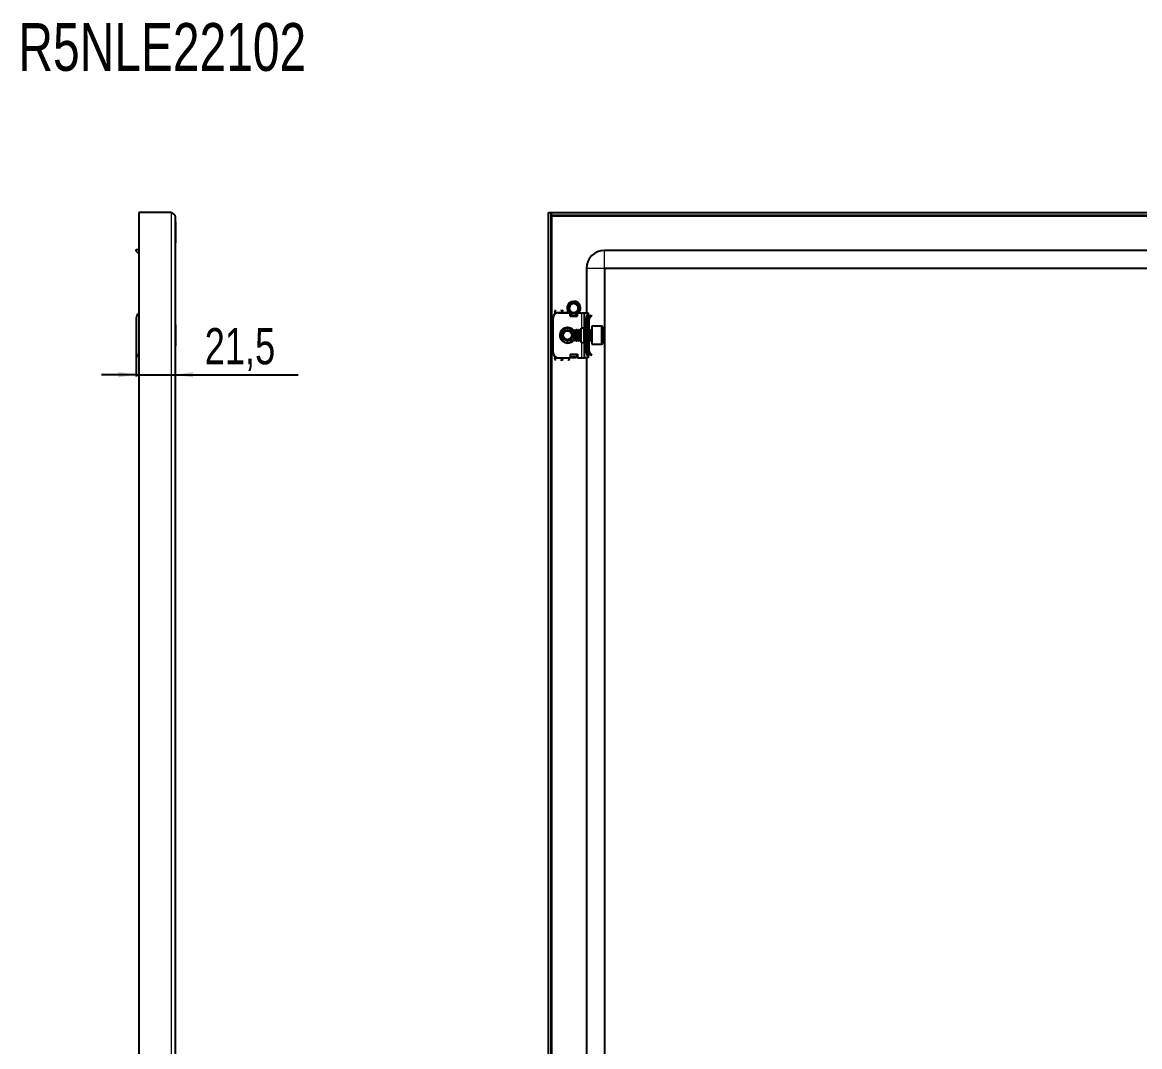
# Model space of a CAD drawing. Header units: millimetres. Extents: x -456 to 1943, y -979 to 1408.
# Drawn here: x 705 to 1324, y 841 to 1408 of the extents above; entities that cross this region are included whole.
import ezdxf

# ---------------------------------------------------------------- set-up
doc = ezdxf.new("R2010")
doc.units = ezdxf.units.MM
doc.layers.add('FORMAT', color=7, linetype='Continuous')
doc.styles.add('SLDTEXTSTYLE0', font='TXT', dxfattribs={"width": 0.75})
doc.dimstyles.new('SLDDIMSTYLE1', dxfattribs={"dimtxt": 20, "dimasz": 10, "dimexe": 0, "dimexo": 0.0625, "dimgap": 5, "dimtad": 2, "dimdec": 1, "dimrnd": 1e-09, "dimzin": 12, "dimdsep": 46, "dimtxsty": 'SLDTEXTSTYLE0', "dimsah": 1, "dimcen": 0.09, "dimadec": 0, "dimazin": 3, "dimtfac": 1, "dimtmove": 0, "dimatfit": 0, "dimfxl": 0, "dimfrac": 2, "dimtolj": 1, "dimtzin": 12, "dimarcsym": 0})

# ---------------------------------------------------------------- blocks, each defined once
blk = doc.blocks.new('_D_4')
at = {"layer": 'FORMAT'}
for p, q in [((768.38, 1225.07), (768.38, 1211.75)), ((768.38, 1212.75), (749.14, 1212.75)), ((768.38, 1212.75), (789.88, 1212.75)), ((789.88, 1212.75), (857.99, 1212.75))]:
    blk.add_line(p, q, dxfattribs=at)
for points in [[(768.38, 1212.75), (758.38, 1214.28), (758.38, 1211.21)], [(789.88, 1212.75), (799.88, 1211.21), (799.88, 1214.28)]]:
    blk.add_solid(points, dxfattribs=at)
at = {"layer": 'FORMAT', "insert": (806.27, 1238.53), "char_height": 20, "attachment_point": 1, "style": 'SLDTEXTSTYLE0'}
blk.add_mtext('21,5', dxfattribs=at)

msp = doc.modelspace()

# ---------------------------------------------------------------- linework, layer by layer
at = {"color": 7, "linetype": 'Continuous', "lineweight": 25}
for p, q in [((769.88, 1302.58), (769.88, -858.42)), ((787.78, 1302.58), (769.88, 1302.58)), ((789.88, 1300.48), (789.88, -856.32)), ((996.66, 1302.58), (998.16, 1302.58)), ((996.66, -858.42), (996.66, 1302.58)), ((998.16, -858.42), (998.16, 1302.58)), ((998.36, 1301.08), (998.36, 1302.58)), ((998.36, 1302.58), (1940.96, 1302.58)), ((998.36, 1301.08), (1940.96, 1301.08)), ((790.12, 1297.36), (789.88, 1297.36)), ((790.12, 1297.36), (790.12, 1285.79)), ((768.38, 1282.08), (769.88, 1282.08)), ((768.38, 1281.08), (768.38, 1282.08)), ((768.38, 1281.08), (769.38, 1280.08)), ((789.88, 1285.79), (790.12, 1285.79)), ((1457.16, 1281.58), (1027.66, 1281.58)), ((769.88, 1280.08), (769.38, 1280.08)), ((1017.66, 1271.58), (1017.66, 1247.08)), ((1027.66, 1271.58), (1027.66, -827.42)), ((1911.66, 1271.58), (1027.66, 1271.58)), ((1007.66, 1249.67), (1007.69, 1249.93)), ((1007.67, 1249.88), (1007.67, 1249.83)), ((1007.7, 1250.08), (1007.69, 1250.03)), ((1007.74, 1250.28), (1007.73, 1250.24)), ((1007.74, 1250.28), (1007.82, 1250.52)), ((1007.8, 1250.47), (1007.78, 1250.43)), ((1009.04, 1252.1), (1009.24, 1252.22)), ((1009.21, 1252.21), (1009.17, 1252.18)), ((1009.22, 1252.14), (1009.17, 1252.18)), ((1009.21, 1252.21), (1009.44, 1252.29)), ((1009.4, 1252.3), (1009.35, 1252.28)), ((1009.59, 1252.38), (1009.54, 1252.36)), ((1009.59, 1252.38), (1009.81, 1252.45)), ((1009.78, 1252.45), (1009.73, 1252.43)), ((1009.97, 1252.5), (1009.92, 1252.49)), ((1010.86, 1252.57), (1010.11, 1252.5)), ((1012.36, 1252.05), (1012.31, 1252.08)), ((1012.52, 1251.93), (1012.48, 1251.96)), ((1012.68, 1251.8), (1012.64, 1251.83)), ((1012.82, 1251.66), (1012.79, 1251.69)), ((1012.82, 1251.66), (1012.94, 1251.52)), ((1012.93, 1251.54), (1012.92, 1251.55)), ((1012.95, 1250.45), (1013.12, 1250.04)), ((768.38, 1244.08), (768.38, 1225.08)), ((999.16, 1225.08), (999.16, 1244.08)), ((1000.16, 1247.33), (1000.16, 1246.31)), ((1002.16, 1247.08), (1008.66, 1247.08)), ((1007.66, 1249.47), (1007.69, 1249.71)), ((1007.66, 1249.67), (1007.66, 1249.62)), ((1007.66, 1249.47), (1007.66, 1249.42)), ((1007.68, 1249.27), (1007.68, 1249.22)), ((1007.7, 1249.08), (1007.71, 1249.03)), ((1007.74, 1248.89), (1007.75, 1248.85)), ((1007.79, 1248.72), (1007.8, 1248.67)), ((1007.85, 1248.54), (1007.85, 1248.53)), ((1008.43, 1247.57), (1008.46, 1247.53)), ((1008.57, 1247.43), (1008.6, 1247.4)), ((1008.66, 1245.08), (1008.66, 1247.08)), ((1008.91, 1246.26), (1008.66, 1246.41)), ((1008.66, 1245.08), (1012.66, 1245.08)), ((1008.72, 1247.29), (1008.76, 1247.26)), ((1008.86, 1245.08), (1008.86, 1246.29)), ((1008.88, 1247.16), (1008.92, 1247.13)), ((1008.91, 1246.7), (1009.25, 1246.94)), ((1009.41, 1246.7), (1008.91, 1246.35)), ((1008.91, 1246.35), (1008.91, 1246.7)), ((1008.91, 1245.43), (1008.91, 1246.35)), ((1008.91, 1245.08), (1008.91, 1245.43)), ((1009.05, 1247.05), (1009.09, 1247.02)), ((1009.23, 1246.94), (1009.27, 1246.92)), ((1009.41, 1246.7), (1009.81, 1246.7)), ((1009.58, 1246.78), (1009.63, 1246.76)), ((1009.76, 1246.72), (1009.81, 1246.7)), ((1009.94, 1246.67), (1009.98, 1246.66)), ((1011.11, 1246.62), (1010.93, 1246.59)), ((1011.26, 1246.64), (1011.3, 1246.65)), ((1011.64, 1246.74), (1011.35, 1246.68)), ((1011.5, 1246.7), (1011.91, 1246.7)), ((1012.41, 1246.35), (1011.91, 1246.7)), ((1012, 1246.99), (1012.41, 1246.7)), ((1012.41, 1246.7), (1012.41, 1246.35)), ((1012.66, 1246.41), (1012.41, 1246.26)), ((1012.41, 1246.35), (1012.41, 1245.43)), ((1012.41, 1245.43), (1012.41, 1245.08)), ((1012.66, 1245.08), (1012.66, 1247.08)), ((1012.66, 1247.08), (1015.16, 1247.08)), ((1012.93, 1247.61), (1012.76, 1247.49)), ((1012.9, 1247.65), (1012.78, 1247.46)), ((1013.43, 1248.46), (1013.33, 1248.27)), ((1013.44, 1248.46), (1013.34, 1248.28)), ((1013.5, 1248.6), (1013.51, 1248.64)), ((1013.55, 1248.78), (1013.56, 1248.82)), ((1013.65, 1249.38), (1013.59, 1249.07)), ((1013.6, 1248.97), (1013.61, 1249.02)), ((1013.63, 1249.18), (1013.64, 1249.23)), ((1013.65, 1249.38), (1013.66, 1249.43)), ((1013.66, 1249.58), (1013.66, 1249.58)), ((1015.16, 1247.08), (1016.66, 1247.08)), ((1016.66, 1247.08), (1018.66, 1247.08)), ((1016.66, 1244.08), (1016.66, 1247.08)), ((1016.66, 1225.08), (1016.66, 1244.08)), ((1017.66, 1225.08), (1017.66, 1244.08)), ((1018.66, 1247.08), (1018.66, 1246.31)), ((1018.66, 1246.31), (1018.66, 1222.84)), ((1018.66, 1245.99), (1018.87, 1245.79)), ((1019.16, 1245.08), (1019.16, 1244.62)), ((1019.25, 1244.74), (1020.22, 1245.72)), ((1019.6, 1244.39), (1019.25, 1244.74)), ((1019.6, 1244.39), (1020.57, 1245.36)), ((1020.22, 1245.72), (1020.57, 1245.36)), ((790.13, 1240.36), (789.88, 1240.36)), ((790.13, 1240.36), (790.13, 1239.65)), ((790.13, 1239.65), (790.13, 1228.79)), ((1011.21, 1237.58), (1010.66, 1237.02)), ((1011.27, 1237.58), (1011.21, 1237.58)), ((1011.21, 1237.58), (1011.21, 1232.96)), ((1011.66, 1237.02), (1011.27, 1237.58)), ((1011.27, 1237.58), (1011.27, 1237.11)), ((1012.05, 1237.58), (1011.66, 1237.02)), ((1012.27, 1237.58), (1012.05, 1237.58)), ((1012.05, 1237.58), (1012.05, 1237.11)), ((1012.66, 1237.02), (1012.27, 1237.58)), ((1012.27, 1237.58), (1012.27, 1237.11)), ((1013.05, 1237.58), (1012.66, 1237.02)), ((1013.27, 1237.58), (1013.05, 1237.58)), ((1013.05, 1237.58), (1013.05, 1237.11)), ((1013.66, 1237.02), (1013.27, 1237.58)), ((1013.27, 1237.58), (1013.27, 1237.11)), ((1014.05, 1237.58), (1013.66, 1237.02)), ((1014.27, 1237.58), (1014.05, 1237.58)), ((1014.05, 1237.58), (1014.05, 1237.11)), ((1014.66, 1237.02), (1014.27, 1237.58)), ((1014.27, 1237.58), (1014.27, 1237.11)), ((1016.16, 1238.58), (1014.66, 1238.58)), ((1014.66, 1230.58), (1014.66, 1238.58)), ((1019.16, 1243.33), (1018.66, 1243.33)), ((1018.66, 1239.83), (1018.66, 1243.33)), ((1019.16, 1239.83), (1018.66, 1239.83)), ((1019.05, 1237.58), (1018.66, 1237.02)), ((1019.27, 1237.58), (1019.05, 1237.58)), ((1019.05, 1237.58), (1019.05, 1237.11)), ((1019.16, 1239.83), (1019.16, 1243.33)), ((1019.16, 1237.58), (1019.16, 1239.83)), ((1019.66, 1237.02), (1019.27, 1237.58)), ((1019.27, 1237.58), (1019.27, 1237.11)), ((1020.05, 1237.58), (1019.66, 1237.02)), ((1020.41, 1237.58), (1020.05, 1237.58)), ((1020.05, 1237.58), (1020.05, 1237.11)), ((1026.06, 1239.58), (1020.66, 1239.58)), ((1020.66, 1239.58), (1020.66, 1231.88)), ((1026.66, 1238.98), (1026.66, 1232.21)), ((1010.66, 1237.02), (1010.66, 1233.26)), ((1010.66, 1233.26), (1010.66, 1232.13)), ((1010.66, 1232.13), (1011.21, 1231.58)), ((1011.21, 1232.96), (1011.21, 1231.58)), ((1011.21, 1231.58), (1011.27, 1231.58)), ((1011.27, 1237.11), (1011.27, 1231.58)), ((1011.27, 1231.58), (1011.66, 1232.13)), ((1011.66, 1237.02), (1011.66, 1236.64)), ((1011.66, 1236.64), (1011.66, 1232.13)), ((1011.66, 1232.13), (1012.05, 1231.58)), ((1012.05, 1237.11), (1012.05, 1231.58)), ((1012.05, 1231.58), (1012.27, 1231.58)), ((1012.27, 1237.11), (1012.27, 1231.58)), ((1012.27, 1231.58), (1012.66, 1232.13)), ((1012.66, 1237.02), (1012.66, 1236.64)), ((1012.66, 1236.64), (1012.66, 1232.13)), ((1012.66, 1232.13), (1013.05, 1231.58)), ((1013.05, 1237.11), (1013.05, 1231.58)), ((1013.05, 1231.58), (1013.27, 1231.58)), ((1013.27, 1237.11), (1013.27, 1231.58)), ((1013.27, 1231.58), (1013.66, 1232.13)), ((1013.66, 1237.02), (1013.66, 1236.64)), ((1013.66, 1236.64), (1013.66, 1232.13)), ((1013.66, 1232.13), (1014.05, 1231.58)), ((1014.05, 1237.11), (1014.05, 1231.58)), ((1014.05, 1231.58), (1014.27, 1231.58)), ((1014.27, 1237.11), (1014.27, 1231.58)), ((1014.27, 1231.58), (1014.66, 1232.13)), ((1018.66, 1232.13), (1019.05, 1231.58)), ((1019.05, 1237.11), (1019.05, 1231.58)), ((1019.05, 1231.58), (1019.27, 1231.58)), ((1019.16, 1229.33), (1019.16, 1231.58)), ((1019.27, 1237.11), (1019.27, 1231.58)), ((1019.27, 1231.58), (1019.66, 1232.13)), ((1019.66, 1237.02), (1019.66, 1236.64)), ((1019.66, 1236.64), (1019.66, 1232.13)), ((1019.66, 1232.13), (1020.05, 1231.58)), ((1020.05, 1237.11), (1020.05, 1231.58)), ((1020.05, 1231.58), (1020.41, 1231.58)), ((1020.66, 1231.88), (1020.66, 1229.58)), ((1026.66, 1232.21), (1026.66, 1230.18)), ((789.88, 1228.79), (790.13, 1228.79)), ((1014.66, 1230.58), (1016.16, 1230.58)), ((1016.66, 1222.08), (1016.66, 1225.08)), ((1018.66, 1229.33), (1019.16, 1229.33)), ((1018.66, 1225.83), (1018.66, 1229.33)), ((1019.16, 1225.83), (1018.66, 1225.83)), ((1019.16, 1225.83), (1019.16, 1229.33)), ((1020.66, 1229.58), (1026.06, 1229.58)), ((1000.16, 1222.84), (1000.16, 1221.83)), ((1002.16, 1222.08), (1008.66, 1222.08)), ((1008.16, 1222.08), (1008.16, 1221.83)), ((1008.66, 1224.08), (1008.66, 1222.08)), ((1008.66, 1224.08), (1012.66, 1224.08)), ((1008.66, 1222.2), (1008.86, 1222.2)), ((1008.86, 1222.2), (1008.86, 1224.08)), ((1008.91, 1223.73), (1008.91, 1224.08)), ((1008.91, 1222.81), (1008.91, 1223.73)), ((1008.91, 1222.46), (1008.91, 1222.81)), ((1008.91, 1222.81), (1009.41, 1222.46)), ((1009.41, 1222.1), (1008.91, 1222.46)), ((1009.41, 1222.46), (1009.41, 1222.1)), ((1011.91, 1222.46), (1009.41, 1222.46)), ((1011.91, 1222.1), (1009.41, 1222.1)), ((1011.91, 1222.46), (1012.41, 1222.81)), ((1011.91, 1222.1), (1011.91, 1222.46)), ((1012.41, 1222.46), (1011.91, 1222.1)), ((1012.41, 1224.08), (1012.41, 1223.73)), ((1012.41, 1223.73), (1012.41, 1222.81)), ((1012.41, 1222.81), (1012.41, 1222.46)), ((1012.66, 1224.08), (1012.66, 1222.08)), ((1012.66, 1222.08), (1015.16, 1222.08)), ((1015.16, 1222.08), (1016.66, 1222.08)), ((1018.66, 1222.08), (1016.66, 1222.08)), ((1017.66, 1222.08), (1017.66, 547.08)), ((1018.87, 1223.37), (1018.66, 1223.16)), ((1018.66, 1222.84), (1018.66, 1222.08)), ((1019.16, 1224.08), (1019.16, 1224.47)), ((1019.6, 1224.77), (1019.25, 1224.41)), ((1019.25, 1224.41), (1020.22, 1223.44)), ((1019.6, 1224.77), (1020.57, 1223.79)), ((1020.22, 1223.44), (1020.57, 1223.79))]:
    msp.add_line(p, q, dxfattribs=at)
at = {"color": 8, "linetype": 'Continuous', "lineweight": 18}
for p, q in [((787.78, 1302.58), (787.78, -858.42)), ((998.76, -856.32), (998.76, 1300.48)), ((998.76, 1300.48), (1940.56, 1300.48)), ((1027.66, 1271.58), (1027.66, 1281.58)), ((1027.66, 1271.58), (1017.66, 1271.58)), ((1000.16, 1247.33), (1004.16, 1247.33)), ((1004.16, 1247.33), (1007.66, 1247.33)), ((1012.41, 1245.43), (1008.91, 1245.43)), ((1015.16, 1238.58), (1015.16, 1247.08)), ((1017.66, 1244.08), (1016.66, 1244.08)), ((1018.66, 1245.58), (1018.87, 1245.79)), ((1018.66, 1245.08), (1019.16, 1245.08)), ((1016.16, 1230.58), (1016.16, 1238.58)), ((1020.41, 1231.58), (1020.41, 1237.58)), ((1026.06, 1231.88), (1026.06, 1239.58)), ((1026.06, 1229.58), (1026.06, 1231.88)), ((1015.16, 1222.08), (1015.16, 1230.58)), ((1016.66, 1225.08), (1017.66, 1225.08)), ((1000.16, 1221.83), (1004.16, 1221.83)), ((1008.16, 1221.83), (1004.16, 1221.83)), ((1008.91, 1223.73), (1012.41, 1223.73)), ((1018.66, 1224.08), (1019.16, 1224.08)), ((1018.66, 1223.58), (1018.87, 1223.37))]:
    msp.add_line(p, q, dxfattribs=at)
at = {"color": 7, "linetype": 'Continuous', "lineweight": 25}
for radius in [3, 2.76, 2.45]:
    msp.add_circle((1007.16, 1234.58), radius, dxfattribs=at)
for centre, radius, start, end in [((1027.66, 1271.58), 10, 90, 180), ((1010.66, 1249.58), 3.75, 0, 221.81031), ((1010.66, 1249.58), 2.5, 168.59442, 228.59442), ((1010.66, 1249.58), 2.5, 108.59442, 168.59442), ((1010.66, 1249.58), 2.5, 75.88813, 108.59442), ((1010.66, 1249.58), 3, 59.92857, 86.21929), ((1010.66, 1249.58), 3, 360, 40.74374), ((1010.66, 1249.58), 2.5, 348.59442, 10.51652), ((771.38, 1244.08), 3, 120, 180), ((1002.16, 1244.08), 3, 90, 180), ((1010.66, 1249.58), 2.5, 228.59442, 288.59442), ((1010.66, 1249.58), 2.5, 288.59442, 348.59442), ((1010.66, 1249.58), 3.75, 318.18969, 0), ((1020.66, 1244.08), 3, 131.81031, 180), ((1018.16, 1245.08), 1, 360, 45), ((1007.16, 1234.58), 4, 90, 331.04498), ((1007.16, 1234.58), 4, 28.95502, 90), ((1016.16, 1239.08), 0.5, 270, 0), ((1020.41, 1237.83), 0.25, 270, 0), ((1026.06, 1238.98), 0.6, 0, 90), ((1020.41, 1231.33), 0.25, 360, 90), ((771.38, 1225.08), 3, 180, 240), ((1002.16, 1225.08), 3, 180, 270), ((1016.16, 1230.08), 0.5, 0, 90), ((1020.66, 1225.08), 3, 180, 228.18969), ((1026.06, 1230.18), 0.6, 270, 360), ((1018.16, 1224.08), 1, 315, 360)]:
    msp.add_arc(centre, radius, start, end, dxfattribs=at)
at = {"color": 8, "linetype": 'Continuous', "lineweight": 18}
for start, end in [(35.46217, 270), (270, 324.53783)]:
    msp.add_arc((1007.16, 1234.58), 4.5, start, end, dxfattribs=at)
at = {"color": 7, "linetype": 'Continuous', "lineweight": 25}
for points, knots in [([(787.78, 1302.58), (788.06, 1302.4), (788.62, 1302.04), (789.32, 1301.51), (789.79, 1300.99), (789.85, 1300.64), (789.88, 1300.48)], [0, 0, 0, 0, 0.254757, 0.509649, 0.764542, 1, 1, 1, 1]), ([(998.36, 1301.47), (998.35, 1301.5), (998.21, 1301.87), (998.18, 1302.24), (998.16, 1302.58)], [0, 0, 0, 0, 0.09093, 1, 1, 1, 1]), ([(998.76, 1300.48), (998.67, 1300.66), (998.58, 1300.86), (998.51, 1301.06), (998.5, 1301.08)], [0, 0, 0, 0, 0.908361, 1, 1, 1, 1]), ([(1007.66, 1249.67), (1007.69, 1249.69), (1007.76, 1249.72), (1007.85, 1249.74), (1007.94, 1249.75), (1007.99, 1249.74), (1008.01, 1249.73)], [0, 0, 0, 0, 0.293779, 0.558982, 0.818494, 1, 1, 1, 1]), ([(1007.67, 1249.88), (1007.71, 1249.89), (1007.77, 1249.92), (1007.87, 1249.93), (1007.96, 1249.93), (1008.04, 1249.9), (1008.1, 1249.88), (1008.12, 1249.87), (1008.12, 1249.87)], [0, 0, 0, 0, 0.227908, 0.430276, 0.627707, 0.816134, 0.99284, 1, 1, 1, 1]), ([(1008.06, 1249.78), (1008.05, 1249.78), (1008.01, 1249.8), (1007.94, 1249.83), (1007.85, 1249.85), (1007.76, 1249.85), (1007.7, 1249.83), (1007.67, 1249.83)], [0, 0, 0, 0, 0.050156, 0.304513, 0.55888, 0.776903, 1, 1, 1, 1]), ([(1008.14, 1249.89), (1008.11, 1249.91), (1008.06, 1249.96), (1007.97, 1250), (1007.88, 1250.03), (1007.79, 1250.04), (1007.73, 1250.04), (1007.69, 1250.03)], [0, 0, 0, 0, 0.19243, 0.403622, 0.614801, 0.805152, 1, 1, 1, 1]), ([(1007.7, 1250.08), (1007.74, 1250.09), (1007.8, 1250.11), (1007.9, 1250.11), (1007.99, 1250.1), (1008.07, 1250.07), (1008.13, 1250.03), (1008.17, 1249.99), (1008.18, 1249.98)], [0, 0, 0, 0, 0.205811, 0.38496, 0.558827, 0.724121, 0.878934, 1, 1, 1, 1]), ([(1008.19, 1250), (1008.18, 1250.01), (1008.16, 1250.04), (1008.1, 1250.1), (1008.02, 1250.16), (1007.93, 1250.2), (1007.84, 1250.23), (1007.77, 1250.23), (1007.73, 1250.24)], [0, 0, 0, 0, 0.052579, 0.237815, 0.422949, 0.608044, 0.801367, 1, 1, 1, 1]), ([(1007.74, 1250.28), (1007.78, 1250.29), (1007.85, 1250.29), (1007.94, 1250.28), (1008.02, 1250.25), (1008.09, 1250.21), (1008.15, 1250.17), (1008.18, 1250.13), (1008.2, 1250.11)], [0, 0, 0, 0, 0.207037, 0.38272, 0.55212, 0.712365, 0.86221, 1, 1, 1, 1]), ([(1008.2, 1250.12), (1008.19, 1250.14), (1008.17, 1250.18), (1008.12, 1250.25), (1008.04, 1250.32), (1007.96, 1250.37), (1007.87, 1250.41), (1007.81, 1250.42), (1007.78, 1250.43)], [0, 0, 0, 0, 0.112687, 0.266978, 0.464332, 0.661607, 0.829157, 1, 1, 1, 1]), ([(1007.79, 1250.41), (1007.79, 1250.43), (1007.81, 1250.55), (1007.86, 1250.65), (1007.9, 1250.73)], [0, 0, 0, 0, 0.218168, 1, 1, 1, 1]), ([(1007.8, 1250.47), (1007.83, 1250.47), (1007.88, 1250.47), (1007.97, 1250.44), (1008.04, 1250.41), (1008.11, 1250.36), (1008.16, 1250.3), (1008.19, 1250.24), (1008.22, 1250.2), (1008.22, 1250.17), (1008.22, 1250.17)], [0, 0, 0, 0, 0.1598118, 0.3187112, 0.4706482, 0.6140129, 0.7481309, 0.8733873, 0.9910826, 1, 1, 1, 1]), ([(1008.21, 1250.07), (1008.2, 1250.04), (1008.18, 1249.97), (1008.13, 1249.87), (1008.06, 1249.78), (1007.99, 1249.72), (1007.92, 1249.67), (1007.87, 1249.63), (1007.83, 1249.62), (1007.82, 1249.62)], [0, 0, 0, 0, 0.1251657, 0.3367685, 0.4886747, 0.6403706, 0.7919615, 0.9435026, 1, 1, 1, 1]), ([(1009.2, 1252.13), (1009.12, 1252.08), (1008.78, 1251.85), (1008.29, 1251.34), (1008.06, 1250.79), (1007.96, 1250.55)], [0, 0, 0, 0, 0.128781, 0.613629, 1, 1, 1, 1]), ([(1007.96, 1250.55), (1007.96, 1250.55), (1007.99, 1250.54), (1008.05, 1250.51), (1008.11, 1250.46), (1008.15, 1250.4), (1008.19, 1250.33), (1008.22, 1250.23), (1008.22, 1250.13), (1008.21, 1250.08), (1008.21, 1250.07)], [0, 0, 0, 0, 0.022761, 0.192243, 0.346896, 0.477535, 0.588677, 0.783334, 0.968624, 1, 1, 1, 1]), ([(1008.23, 1250.14), (1008.22, 1250.18), (1008.21, 1250.24), (1008.17, 1250.32), (1008.12, 1250.4), (1008.06, 1250.47), (1008.01, 1250.51), (1007.97, 1250.54), (1007.96, 1250.55)], [0, 0, 0, 0, 0.182737, 0.363423, 0.543947, 0.724373, 0.904747, 1, 1, 1, 1]), ([(1009.86, 1251.95), (1009.85, 1251.94), (1009.8, 1251.93), (1009.72, 1251.92), (1009.63, 1251.92), (1009.54, 1251.93), (1009.45, 1251.96), (1009.37, 1251.99), (1009.29, 1252.04), (1009.24, 1252.09), (1009.21, 1252.12), (1009.2, 1252.13)], [0, 0, 0, 0, 0.04296, 0.1733, 0.274263, 0.401081, 0.527716, 0.654259, 0.780759, 0.936852, 1, 1, 1, 1]), ([(1009.21, 1252.21), (1009.24, 1252.19), (1009.3, 1252.15), (1009.37, 1252.08), (1009.41, 1252.02), (1009.43, 1251.98), (1009.43, 1251.96)], [0, 0, 0, 0, 0.319514, 0.608493, 0.891527, 1, 1, 1, 1]), ([(1009.5, 1251.94), (1009.5, 1251.94), (1009.51, 1251.98), (1009.49, 1252.04), (1009.46, 1252.13), (1009.41, 1252.21), (1009.37, 1252.26), (1009.35, 1252.28)], [0, 0, 0, 0, 0.00279, 0.269575, 0.536371, 0.765499, 1, 1, 1, 1]), ([(1009.4, 1252.3), (1009.42, 1252.28), (1009.48, 1252.24), (1009.54, 1252.16), (1009.58, 1252.08), (1009.61, 1252), (1009.61, 1251.95), (1009.62, 1251.92)], [0, 0, 0, 0, 0.234253, 0.442787, 0.646465, 0.841043, 1, 1, 1, 1]), ([(1009.65, 1251.92), (1009.65, 1251.95), (1009.66, 1252.01), (1009.65, 1252.11), (1009.63, 1252.2), (1009.59, 1252.29), (1009.56, 1252.34), (1009.54, 1252.36)], [0, 0, 0, 0, 0.181695, 0.396783, 0.61186, 0.803681, 1, 1, 1, 1]), ([(1009.59, 1252.38), (1009.61, 1252.35), (1009.66, 1252.31), (1009.71, 1252.23), (1009.74, 1252.14), (1009.76, 1252.06), (1009.76, 1251.99), (1009.75, 1251.94), (1009.75, 1251.92)], [0, 0, 0, 0, 0.208724, 0.39105, 0.568219, 0.73683, 0.894853, 1, 1, 1, 1]), ([(1009.77, 1251.93), (1009.77, 1251.94), (1009.79, 1251.97), (1009.81, 1252.05), (1009.82, 1252.15), (1009.81, 1252.25), (1009.78, 1252.34), (1009.75, 1252.4), (1009.73, 1252.43)], [0, 0, 0, 0, 0.043388, 0.23288, 0.422274, 0.611632, 0.803279, 1, 1, 1, 1]), ([(1009.78, 1252.45), (1009.8, 1252.42), (1009.84, 1252.37), (1009.88, 1252.28), (1009.9, 1252.2), (1009.9, 1252.11), (1009.89, 1252.04), (1009.88, 1251.98), (1009.86, 1251.95), (1009.85, 1251.95)], [0, 0, 0, 0, 0.198483, 0.367712, 0.531083, 0.685778, 0.830503, 0.965152, 1, 1, 1, 1]), ([(1010.11, 1252.5), (1010.12, 1252.48), (1010.14, 1252.44), (1010.16, 1252.36), (1010.16, 1252.28), (1010.14, 1252.21), (1010.1, 1252.12), (1010.04, 1252.04), (1009.95, 1251.98), (1009.89, 1251.96), (1009.86, 1251.95)], [0, 0, 0, 0, 0.098631, 0.238541, 0.378532, 0.49895, 0.601027, 0.777401, 0.9101, 1, 1, 1, 1]), ([(1009.88, 1251.97), (1009.89, 1251.99), (1009.92, 1252.04), (1009.95, 1252.12), (1009.97, 1252.22), (1009.97, 1252.35), (1009.94, 1252.44), (1009.92, 1252.49)], [0, 0, 0, 0, 0.13286, 0.29106, 0.491007, 0.69089, 1, 1, 1, 1]), ([(1009.97, 1252.5), (1009.98, 1252.47), (1010.01, 1252.42), (1010.04, 1252.34), (1010.05, 1252.25), (1010.04, 1252.17), (1010.01, 1252.08), (1009.97, 1252.02), (1009.94, 1251.98)], [0, 0, 0, 0, 0.16279, 0.324686, 0.479688, 0.626058, 0.76302, 1, 1, 1, 1]), ([(1009.96, 1252), (1009.97, 1252), (1010, 1252.03), (1010.03, 1252.09), (1010.08, 1252.16), (1010.11, 1252.26), (1010.12, 1252.35), (1010.12, 1252.43), (1010.12, 1252.48), (1010.11, 1252.5)], [0, 0, 0, 0, 0.036757, 0.196192, 0.355485, 0.51469, 0.719746, 0.882005, 1, 1, 1, 1]), ([(1011.27, 1252), (1011.55, 1251.95), (1011.85, 1251.9), (1012.12, 1251.77), (1012.13, 1251.77)], [0, 0, 0, 0, 0.965671, 1, 1, 1, 1]), ([(1011.27, 1252), (1011.36, 1251.97), (1011.5, 1251.91), (1011.63, 1251.84), (1011.67, 1251.81)], [0, 0, 0, 0, 0.681733, 1, 1, 1, 1]), ([(1011.67, 1251.81), (1011.74, 1251.78), (1012.06, 1251.62), (1012.57, 1251.2), (1012.82, 1250.7), (1012.95, 1250.45)], [0, 0, 0, 0, 0.130652, 0.560007, 1, 1, 1, 1]), ([(1012.13, 1251.77), (1012.12, 1251.78), (1012.11, 1251.83), (1012.1, 1251.9), (1012.11, 1251.99), (1012.12, 1252.09), (1012.15, 1252.15), (1012.16, 1252.17)], [0, 0, 0, 0, 0.113604, 0.31095, 0.508229, 0.75166, 1, 1, 1, 1]), ([(1012.18, 1252.16), (1012.18, 1252.13), (1012.18, 1252.06), (1012.15, 1251.96), (1012.13, 1251.9), (1012.11, 1251.88), (1012.11, 1251.88)], [0, 0, 0, 0, 0.3571393, 0.6809788, 0.9981828, 1, 1, 1, 1]), ([(1012.12, 1251.79), (1012.14, 1251.81), (1012.19, 1251.85), (1012.24, 1251.92), (1012.29, 1252), (1012.31, 1252.05), (1012.31, 1252.08)], [0, 0, 0, 0, 0.228254, 0.510351, 0.752319, 1, 1, 1, 1]), ([(1012.73, 1251.36), (1012.71, 1251.36), (1012.67, 1251.34), (1012.58, 1251.34), (1012.48, 1251.35), (1012.39, 1251.39), (1012.32, 1251.44), (1012.23, 1251.52), (1012.16, 1251.64), (1012.14, 1251.73), (1012.13, 1251.77)], [0, 0, 0, 0, 0.0736464, 0.1695635, 0.351373, 0.4388934, 0.519676, 0.6829056, 0.8511995, 1, 1, 1, 1]), ([(1012.36, 1252.05), (1012.35, 1252.02), (1012.34, 1251.95), (1012.31, 1251.86), (1012.26, 1251.78), (1012.21, 1251.72), (1012.17, 1251.69), (1012.15, 1251.68)], [0, 0, 0, 0, 0.240212, 0.454711, 0.664287, 0.864517, 1, 1, 1, 1]), ([(1012.17, 1251.64), (1012.19, 1251.65), (1012.25, 1251.68), (1012.33, 1251.73), (1012.39, 1251.8), (1012.45, 1251.88), (1012.47, 1251.93), (1012.48, 1251.96)], [0, 0, 0, 0, 0.172104, 0.391099, 0.610089, 0.802801, 1, 1, 1, 1]), ([(1012.52, 1251.93), (1012.51, 1251.9), (1012.5, 1251.83), (1012.45, 1251.74), (1012.4, 1251.67), (1012.34, 1251.62), (1012.28, 1251.57), (1012.23, 1251.56), (1012.22, 1251.56)], [0, 0, 0, 0, 0.209239, 0.392702, 0.571062, 0.740844, 0.899958, 1, 1, 1, 1]), ([(1012.23, 1251.54), (1012.24, 1251.54), (1012.28, 1251.54), (1012.36, 1251.57), (1012.45, 1251.62), (1012.53, 1251.68), (1012.59, 1251.75), (1012.63, 1251.8), (1012.64, 1251.83)], [0, 0, 0, 0, 0.0505, 0.241124, 0.431653, 0.622154, 0.808692, 1, 1, 1, 1]), ([(1012.68, 1251.8), (1012.67, 1251.76), (1012.64, 1251.7), (1012.59, 1251.62), (1012.53, 1251.56), (1012.46, 1251.52), (1012.38, 1251.49), (1012.33, 1251.47), (1012.3, 1251.47), (1012.29, 1251.47)], [0, 0, 0, 0, 0.198035, 0.367663, 0.531495, 0.686664, 0.831818, 0.981917, 1, 1, 1, 1]), ([(1012.31, 1251.46), (1012.31, 1251.46), (1012.34, 1251.46), (1012.41, 1251.46), (1012.5, 1251.48), (1012.58, 1251.52), (1012.66, 1251.56), (1012.73, 1251.62), (1012.77, 1251.67), (1012.79, 1251.69)], [0, 0, 0, 0, 0.018281, 0.175639, 0.332896, 0.490097, 0.647274, 0.821632, 1, 1, 1, 1]), ([(1012.82, 1251.66), (1012.81, 1251.63), (1012.78, 1251.58), (1012.72, 1251.52), (1012.65, 1251.47), (1012.58, 1251.43), (1012.51, 1251.41), (1012.43, 1251.4), (1012.38, 1251.41), (1012.36, 1251.42)], [0, 0, 0, 0, 0.159446, 0.318034, 0.469983, 0.61348, 0.747649, 0.872856, 1, 1, 1, 1]), ([(1012.37, 1251.41), (1012.4, 1251.4), (1012.46, 1251.39), (1012.54, 1251.39), (1012.62, 1251.4), (1012.7, 1251.42), (1012.81, 1251.46), (1012.88, 1251.52), (1012.92, 1251.55)], [0, 0, 0, 0, 0.149407, 0.278563, 0.407661, 0.536722, 0.727045, 1, 1, 1, 1]), ([(1012.93, 1251.54), (1012.92, 1251.51), (1012.88, 1251.46), (1012.82, 1251.41), (1012.77, 1251.38), (1012.73, 1251.36), (1012.73, 1251.36)], [0, 0, 0, 0, 0.315056, 0.630194, 0.945514, 1, 1, 1, 1]), ([(1012.73, 1251.36), (1012.76, 1251.34), (1013, 1251.11), (1013.35, 1250.65), (1013.59, 1250.04), (1013.64, 1249.7), (1013.66, 1249.58)], [0, 0, 0, 0, 0.050685, 0.485619, 0.826643, 1, 1, 1, 1]), ([(1013.17, 1249.25), (1013.18, 1249.35), (1013.19, 1249.62), (1013.15, 1249.88), (1013.12, 1250.04)], [0, 0, 0, 0, 0.408521, 1, 1, 1, 1]), ([(1000.16, 1247.33), (1000.26, 1247.57), (1000.45, 1248.06), (1000.64, 1248.45), (1000.73, 1248.65)], [0, 0, 0, 0, 0.502065, 1, 1, 1, 1]), ([(1003.59, 1248.64), (1003.67, 1248.48), (1003.84, 1248.14), (1004.03, 1247.65), (1004.14, 1247.37), (1004.16, 1247.33)], [0, 0, 0, 0, 0.415483, 0.917152, 1, 1, 1, 1]), ([(1004.16, 1247.33), (1004.26, 1247.57), (1004.45, 1248.06), (1004.64, 1248.45), (1004.73, 1248.65)], [0, 0, 0, 0, 0.502065, 1, 1, 1, 1]), ([(1007.89, 1249.65), (1007.87, 1249.65), (1007.82, 1249.66), (1007.74, 1249.65), (1007.69, 1249.63), (1007.66, 1249.62)], [0, 0, 0, 0, 0.236131, 0.613435, 1, 1, 1, 1]), ([(1008.43, 1247.57), (1008.31, 1247.72), (1008.03, 1248.07), (1007.74, 1248.73), (1007.69, 1249.24), (1007.66, 1249.49)], [0, 0, 0, 0, 0.274163, 0.639603, 1, 1, 1, 1]), ([(1007.77, 1248.83), (1007.75, 1248.88), (1007.69, 1249.03), (1007.68, 1249.19), (1007.67, 1249.31)], [0, 0, 0, 0, 0.28291, 1, 1, 1, 1]), ([(1007.97, 1248.28), (1007.95, 1248.31), (1007.86, 1248.45), (1007.82, 1248.61), (1007.78, 1248.74)], [0, 0, 0, 0, 0.192577, 1, 1, 1, 1]), ([(1007.82, 1249.62), (1007.83, 1249.54), (1007.84, 1249.15), (1008.02, 1248.48), (1008.39, 1248), (1008.56, 1247.78)], [0, 0, 0, 0, 0.108003, 0.585763, 1, 1, 1, 1]), ([(1008.35, 1247.7), (1008.31, 1247.74), (1008.17, 1247.87), (1008.08, 1248.04), (1008.01, 1248.17)], [0, 0, 0, 0, 0.288707, 1, 1, 1, 1]), ([(1008.43, 1247.57), (1008.45, 1247.59), (1008.48, 1247.64), (1008.55, 1247.7), (1008.62, 1247.74), (1008.69, 1247.77), (1008.76, 1247.78), (1008.83, 1247.79), (1008.87, 1247.78), (1008.88, 1247.77)], [0, 0, 0, 0, 0.169226, 0.337427, 0.497935, 0.649179, 0.790582, 0.922688, 1, 1, 1, 1]), ([(1008.93, 1247.73), (1008.92, 1247.73), (1008.85, 1247.74), (1008.75, 1247.72), (1008.64, 1247.67), (1008.55, 1247.62), (1008.5, 1247.57), (1008.46, 1247.53)], [0, 0, 0, 0, 0.046579, 0.362688, 0.551736, 0.740753, 1, 1, 1, 1]), ([(1008.56, 1247.78), (1008.57, 1247.79), (1008.59, 1247.8), (1008.64, 1247.81), (1008.73, 1247.82), (1008.84, 1247.81), (1008.94, 1247.76), (1008.99, 1247.72), (1009.01, 1247.7)], [0, 0, 0, 0, 0.0458661, 0.2307436, 0.3874614, 0.6582461, 0.861978, 1, 1, 1, 1]), ([(1008.92, 1247.77), (1008.89, 1247.78), (1008.83, 1247.8), (1008.74, 1247.81), (1008.65, 1247.8), (1008.59, 1247.79), (1008.56, 1247.78)], [0, 0, 0, 0, 0.2517951, 0.502165, 0.752314, 1, 1, 1, 1]), ([(1008.57, 1247.43), (1008.58, 1247.46), (1008.61, 1247.52), (1008.67, 1247.59), (1008.74, 1247.65), (1008.81, 1247.69), (1008.88, 1247.71), (1008.92, 1247.71), (1008.95, 1247.71)], [0, 0, 0, 0, 0.211659, 0.390361, 0.562352, 0.724819, 0.876696, 1, 1, 1, 1]), ([(1009.02, 1247.66), (1008.98, 1247.65), (1008.92, 1247.64), (1008.83, 1247.6), (1008.74, 1247.55), (1008.66, 1247.48), (1008.62, 1247.42), (1008.6, 1247.4)], [0, 0, 0, 0, 0.190996, 0.383798, 0.576553, 0.78528, 1, 1, 1, 1]), ([(1008.72, 1247.29), (1008.73, 1247.33), (1008.75, 1247.39), (1008.8, 1247.47), (1008.85, 1247.54), (1008.92, 1247.59), (1008.98, 1247.63), (1009.02, 1247.63), (1009.03, 1247.63)], [0, 0, 0, 0, 0.219212, 0.409339, 0.593597, 0.768568, 0.932394, 1, 1, 1, 1]), ([(1009.12, 1247.57), (1009.12, 1247.57), (1009.08, 1247.56), (1009.02, 1247.53), (1008.93, 1247.48), (1008.86, 1247.42), (1008.8, 1247.34), (1008.77, 1247.29), (1008.76, 1247.26)], [0, 0, 0, 0, 0.002693, 0.20821, 0.413641, 0.619057, 0.807274, 1, 1, 1, 1]), ([(1008.88, 1247.16), (1008.89, 1247.2), (1008.9, 1247.27), (1008.94, 1247.36), (1008.99, 1247.43), (1009.05, 1247.49), (1009.1, 1247.53), (1009.13, 1247.54), (1009.13, 1247.54)], [0, 0, 0, 0, 0.222831, 0.420099, 0.612409, 0.79585, 0.967895, 1, 1, 1, 1]), ([(1009.18, 1247.45), (1009.17, 1247.44), (1009.12, 1247.42), (1009.06, 1247.37), (1009, 1247.3), (1008.95, 1247.22), (1008.93, 1247.16), (1008.92, 1247.13)], [0, 0, 0, 0, 0.084965, 0.329338, 0.573716, 0.784411, 1, 1, 1, 1]), ([(1009.01, 1247.7), (1009.02, 1247.7), (1009.05, 1247.66), (1009.1, 1247.6), (1009.15, 1247.51), (1009.19, 1247.43), (1009.21, 1247.34), (1009.21, 1247.29), (1009.21, 1247.26)], [0, 0, 0, 0, 0.066273, 0.267344, 0.423096, 0.618734, 0.814089, 1, 1, 1, 1]), ([(1009.05, 1247.05), (1009.05, 1247.08), (1009.06, 1247.15), (1009.09, 1247.25), (1009.13, 1247.33), (1009.17, 1247.38), (1009.19, 1247.4), (1009.19, 1247.4)], [0, 0, 0, 0, 0.275174, 0.5228455, 0.7652252, 0.9970202, 1, 1, 1, 1]), ([(1009.21, 1247.26), (1009.19, 1247.24), (1009.15, 1247.19), (1009.11, 1247.11), (1009.1, 1247.05), (1009.09, 1247.02)], [0, 0, 0, 0, 0.36332, 0.677837, 1, 1, 1, 1]), ([(1009.21, 1247.26), (1009.28, 1247.23), (1009.61, 1247.05), (1010.27, 1246.86), (1010.9, 1246.9), (1011.19, 1246.98), (1011.19, 1246.98)], [0, 0, 0, 0, 0.102158, 0.551599, 0.99962, 1, 1, 1, 1]), ([(1009.29, 1247.23), (1009.29, 1247.23), (1009.29, 1247.2), (1009.29, 1247.13), (1009.26, 1247.04), (1009.23, 1246.98), (1009.21, 1246.95)], [0, 0, 0, 0, 0.058255, 0.305509, 0.64716, 1, 1, 1, 1]), ([(1011.26, 1246.64), (1011.23, 1246.63), (1010.91, 1246.57), (1010.27, 1246.56), (1009.61, 1246.74), (1009.28, 1246.92), (1009.21, 1246.95)], [0, 0, 0, 0, 0.044285, 0.46488, 0.894202, 1, 1, 1, 1]), ([(1009.23, 1246.94), (1009.23, 1246.98), (1009.23, 1247.05), (1009.25, 1247.14), (1009.27, 1247.2), (1009.29, 1247.22)], [0, 0, 0, 0, 0.3714319, 0.710618, 1, 1, 1, 1]), ([(1010.14, 1246.64), (1010.1, 1246.64), (1009.95, 1246.65), (1009.82, 1246.7), (1009.73, 1246.73)], [0, 0, 0, 0, 0.317385, 1, 1, 1, 1]), ([(1010.83, 1246.61), (1010.76, 1246.59), (1010.59, 1246.56), (1010.42, 1246.59), (1010.32, 1246.6)], [0, 0, 0, 0, 0.399625, 1, 1, 1, 1]), ([(1011.19, 1246.98), (1011.2, 1246.99), (1011.22, 1247.04), (1011.28, 1247.11), (1011.37, 1247.18), (1011.43, 1247.2), (1011.46, 1247.21)], [0, 0, 0, 0, 0.153621, 0.528305, 0.811762, 1, 1, 1, 1]), ([(1011.34, 1247.15), (1011.31, 1247.13), (1011.26, 1247.09), (1011.22, 1247.02), (1011.2, 1246.99), (1011.19, 1246.98)], [0, 0, 0, 0, 0.41332, 0.833507, 1, 1, 1, 1]), ([(1011.26, 1246.64), (1011.25, 1246.67), (1011.22, 1246.72), (1011.21, 1246.8), (1011.21, 1246.89), (1011.22, 1246.96), (1011.25, 1247.05), (1011.3, 1247.11), (1011.33, 1247.14)], [0, 0, 0, 0, 0.162579, 0.32416, 0.478216, 0.623372, 0.759205, 1, 1, 1, 1]), ([(1011.37, 1247.14), (1011.37, 1247.14), (1011.34, 1247.1), (1011.3, 1247.01), (1011.28, 1246.9), (1011.27, 1246.81), (1011.28, 1246.73), (1011.3, 1246.67), (1011.3, 1246.65)], [0, 0, 0, 0, 0.001313, 0.309582, 0.493731, 0.677835, 0.837663, 1, 1, 1, 1]), ([(1011.44, 1246.68), (1011.43, 1246.71), (1011.39, 1246.77), (1011.36, 1246.86), (1011.35, 1246.94), (1011.35, 1247.02), (1011.37, 1247.09), (1011.39, 1247.15), (1011.41, 1247.18), (1011.42, 1247.19)], [0, 0, 0, 0, 0.195461, 0.359649, 0.517607, 0.666788, 0.806268, 0.936243, 1, 1, 1, 1]), ([(1011.49, 1247.19), (1011.47, 1247.17), (1011.45, 1247.12), (1011.43, 1247.03), (1011.43, 1246.94), (1011.44, 1246.83), (1011.47, 1246.75), (1011.49, 1246.7)], [0, 0, 0, 0, 0.147065, 0.321231, 0.495346, 0.669443, 1, 1, 1, 1]), ([(1011.44, 1246.68), (1011.45, 1246.69), (1011.47, 1246.69), (1011.48, 1246.69), (1011.49, 1246.7)], [0, 0, 0, 0, 0.478977, 1, 1, 1, 1]), ([(1011.46, 1247.21), (1011.47, 1247.21), (1011.52, 1247.23), (1011.6, 1247.24), (1011.69, 1247.24), (1011.77, 1247.23), (1011.81, 1247.22), (1011.82, 1247.22)], [0, 0, 0, 0, 0.099011, 0.388276, 0.61301, 0.895384, 1, 1, 1, 1]), ([(1011.64, 1246.74), (1011.61, 1246.77), (1011.57, 1246.82), (1011.52, 1246.9), (1011.5, 1246.99), (1011.49, 1247.07), (1011.49, 1247.14), (1011.5, 1247.18), (1011.51, 1247.2)], [0, 0, 0, 0, 0.213002, 0.396975, 0.575181, 0.744364, 0.902779, 1, 1, 1, 1]), ([(1011.61, 1247.24), (1011.61, 1247.23), (1011.59, 1247.2), (1011.59, 1247.13), (1011.58, 1247.02), (1011.6, 1246.93), (1011.63, 1246.84), (1011.67, 1246.79), (1011.68, 1246.76)], [0, 0, 0, 0, 0.019058, 0.219488, 0.419831, 0.620151, 0.807785, 1, 1, 1, 1]), ([(1011.83, 1246.82), (1011.8, 1246.84), (1011.75, 1246.88), (1011.69, 1246.96), (1011.65, 1247.05), (1011.64, 1247.13), (1011.63, 1247.19), (1011.64, 1247.23), (1011.64, 1247.24)], [0, 0, 0, 0, 0.218347, 0.41099, 0.598711, 0.777744, 0.945667, 1, 1, 1, 1]), ([(1011.83, 1246.82), (1011.81, 1246.81), (1011.75, 1246.78), (1011.68, 1246.77), (1011.64, 1246.76)], [0, 0, 0, 0, 0.301025, 1, 1, 1, 1]), ([(1011.64, 1246.74), (1011.64, 1246.74), (1011.66, 1246.75), (1011.68, 1246.76), (1011.68, 1246.76)], [0, 0, 0, 0, 0.476579, 1, 1, 1, 1]), ([(1011.74, 1247.23), (1011.74, 1247.21), (1011.73, 1247.16), (1011.75, 1247.08), (1011.78, 1246.99), (1011.82, 1246.9), (1011.86, 1246.86), (1011.88, 1246.84)], [0, 0, 0, 0, 0.114393, 0.350182, 0.585971, 0.790611, 1, 1, 1, 1]), ([(1012.02, 1246.9), (1011.99, 1246.92), (1011.93, 1246.96), (1011.87, 1247.04), (1011.82, 1247.12), (1011.79, 1247.18), (1011.79, 1247.22), (1011.79, 1247.22)], [0, 0, 0, 0, 0.260762, 0.494805, 0.723794, 0.94279, 1, 1, 1, 1]), ([(1011.82, 1247.22), (1011.88, 1247.25), (1012.21, 1247.44), (1012.7, 1247.91), (1013.01, 1248.49), (1013.1, 1248.83), (1013.11, 1248.89)], [0, 0, 0, 0, 0.104785, 0.513079, 0.918136, 1, 1, 1, 1]), ([(1011.83, 1246.82), (1011.84, 1246.82), (1011.85, 1246.83), (1011.87, 1246.83), (1011.88, 1246.84)], [0, 0, 0, 0, 0.4764859, 1, 1, 1, 1]), ([(1011.84, 1247.26), (1011.85, 1247.26), (1011.89, 1247.25), (1011.96, 1247.22), (1012.03, 1247.17), (1012.12, 1247.1), (1012.16, 1247.03), (1012.18, 1246.99)], [0, 0, 0, 0, 0.084477, 0.253367, 0.470159, 0.686909, 1, 1, 1, 1]), ([(1011.9, 1247.2), (1011.91, 1247.19), (1011.92, 1247.14), (1011.95, 1247.07), (1012, 1246.99), (1012.04, 1246.95), (1012.06, 1246.93)], [0, 0, 0, 0, 0.1541827, 0.4625673, 0.7280914, 1, 1, 1, 1]), ([(1012.2, 1247), (1012.17, 1247.02), (1012.11, 1247.06), (1012.03, 1247.12), (1012, 1247.18), (1011.98, 1247.2)], [0, 0, 0, 0, 0.362858, 0.693435, 1, 1, 1, 1]), ([(1012.02, 1246.9), (1012.02, 1246.91), (1012.04, 1246.91), (1012.05, 1246.92), (1012.06, 1246.93)], [0, 0, 0, 0, 0.477867, 1, 1, 1, 1]), ([(1013.5, 1248.6), (1013.29, 1248.17), (1012.97, 1247.53), (1012.38, 1247.13), (1012.18, 1246.99)], [0, 0, 0, 0, 0.657042, 1, 1, 1, 1]), ([(1012.2, 1247), (1012.2, 1247.01), (1012.22, 1247.01), (1012.23, 1247.02), (1012.24, 1247.03)], [0, 0, 0, 0, 0.480194, 1, 1, 1, 1]), ([(1012.37, 1247.11), (1012.35, 1247.1), (1012.31, 1247.07), (1012.25, 1247.05), (1012.21, 1247.03)], [0, 0, 0, 0, 0.230751, 1, 1, 1, 1]), ([(1012.37, 1247.11), (1012.37, 1247.12), (1012.39, 1247.12), (1012.4, 1247.13), (1012.4, 1247.14)], [0, 0, 0, 0, 0.4826873, 1, 1, 1, 1]), ([(1012.52, 1247.23), (1012.53, 1247.23), (1012.54, 1247.24), (1012.55, 1247.25), (1012.56, 1247.26)], [0, 0, 0, 0, 0.484546, 1, 1, 1, 1]), ([(1013.21, 1248.06), (1013.19, 1248.01), (1013.09, 1247.71), (1012.84, 1247.5), (1012.64, 1247.32)], [0, 0, 0, 0, 0.171865, 1, 1, 1, 1]), ([(1012.67, 1247.35), (1012.67, 1247.35), (1012.68, 1247.36), (1012.7, 1247.37), (1012.7, 1247.38)], [0, 0, 0, 0, 0.485158, 1, 1, 1, 1]), ([(1012.8, 1247.48), (1012.81, 1247.48), (1012.82, 1247.49), (1012.83, 1247.5), (1012.83, 1247.51)], [0, 0, 0, 0, 0.4842322, 1, 1, 1, 1]), ([(1013.29, 1248.19), (1013.26, 1248.12), (1013.18, 1247.91), (1013.02, 1247.75), (1012.91, 1247.64)], [0, 0, 0, 0, 0.333789, 1, 1, 1, 1]), ([(1012.93, 1247.61), (1012.93, 1247.62), (1012.95, 1247.64), (1012.96, 1247.66), (1012.97, 1247.67)], [0, 0, 0, 0, 0.2967964, 1, 1, 1, 1]), ([(1013.11, 1248.89), (1013.11, 1248.92), (1013.1, 1248.99), (1013.11, 1249.05), (1013.11, 1249.08)], [0, 0, 0, 0, 0.544473, 1, 1, 1, 1]), ([(1013.55, 1248.78), (1013.52, 1248.78), (1013.46, 1248.77), (1013.37, 1248.79), (1013.3, 1248.82), (1013.23, 1248.87), (1013.17, 1248.92), (1013.13, 1248.97), (1013.11, 1249.01), (1013.1, 1249.02)], [0, 0, 0, 0, 0.165667, 0.330522, 0.488809, 0.638525, 0.778629, 0.909213, 1, 1, 1, 1]), ([(1013.5, 1248.6), (1013.47, 1248.6), (1013.41, 1248.61), (1013.33, 1248.64), (1013.26, 1248.68), (1013.2, 1248.73), (1013.16, 1248.79), (1013.13, 1248.86), (1013.1, 1248.91), (1013.1, 1248.95), (1013.1, 1248.96)], [0, 0, 0, 0, 0.154027, 0.307095, 0.452862, 0.590123, 0.718565, 0.838856, 0.95247, 1, 1, 1, 1]), ([(1013.11, 1249.08), (1013.11, 1249.09), (1013.12, 1249.14), (1013.14, 1249.19), (1013.16, 1249.24), (1013.17, 1249.25)], [0, 0, 0, 0, 0.157682, 0.80304, 1, 1, 1, 1]), ([(1013.13, 1249.08), (1013.15, 1249.06), (1013.18, 1249.02), (1013.24, 1248.96), (1013.31, 1248.9), (1013.39, 1248.86), (1013.48, 1248.84), (1013.53, 1248.83), (1013.56, 1248.82)], [0, 0, 0, 0, 0.137266, 0.30795, 0.478578, 0.649185, 0.822833, 1, 1, 1, 1]), ([(1013.13, 1248.94), (1013.14, 1248.93), (1013.16, 1248.88), (1013.21, 1248.82), (1013.28, 1248.75), (1013.36, 1248.7), (1013.43, 1248.66), (1013.48, 1248.65), (1013.51, 1248.64)], [0, 0, 0, 0, 0.0761511, 0.2767043, 0.47712, 0.6774733, 0.8375735, 1, 1, 1, 1]), ([(1013.14, 1249.23), (1013.15, 1249.22), (1013.18, 1249.18), (1013.24, 1249.13), (1013.33, 1249.08), (1013.42, 1249.04), (1013.51, 1249.02), (1013.58, 1249.02), (1013.61, 1249.02)], [0, 0, 0, 0, 0.069872, 0.258455, 0.446951, 0.635422, 0.81547, 1, 1, 1, 1]), ([(1013.6, 1248.97), (1013.56, 1248.97), (1013.5, 1248.95), (1013.4, 1248.96), (1013.32, 1248.98), (1013.24, 1249.02), (1013.18, 1249.06), (1013.15, 1249.09), (1013.14, 1249.11)], [0, 0, 0, 0, 0.208898, 0.388587, 0.562428, 0.727295, 0.881578, 1, 1, 1, 1]), ([(1013.63, 1249.18), (1013.6, 1249.16), (1013.53, 1249.14), (1013.44, 1249.14), (1013.35, 1249.15), (1013.27, 1249.17), (1013.2, 1249.2), (1013.17, 1249.23), (1013.16, 1249.23)], [0, 0, 0, 0, 0.2140646, 0.4023634, 0.5856293, 0.7602341, 0.9238935, 1, 1, 1, 1]), ([(1013.17, 1249.29), (1013.18, 1249.3), (1013.19, 1249.34), (1013.23, 1249.39), (1013.29, 1249.44), (1013.35, 1249.49), (1013.43, 1249.53), (1013.51, 1249.56), (1013.59, 1249.58), (1013.64, 1249.58), (1013.66, 1249.58)], [0, 0, 0, 0, 0.060221, 0.18113, 0.301988, 0.42281, 0.589437, 0.75603, 0.87711, 1, 1, 1, 1]), ([(1013.2, 1249.34), (1013.22, 1249.32), (1013.27, 1249.28), (1013.36, 1249.24), (1013.46, 1249.22), (1013.55, 1249.21), (1013.61, 1249.22), (1013.64, 1249.23)], [0, 0, 0, 0, 0.189173, 0.404697, 0.62022, 0.807935, 1, 1, 1, 1]), ([(1013.65, 1249.38), (1013.62, 1249.37), (1013.56, 1249.34), (1013.46, 1249.32), (1013.37, 1249.32), (1013.29, 1249.33), (1013.24, 1249.36), (1013.22, 1249.36)], [0, 0, 0, 0, 0.235039, 0.445532, 0.651268, 0.847853, 1, 1, 1, 1]), ([(1013.42, 1248.47), (1013.41, 1248.41), (1013.38, 1248.28), (1013.31, 1248.17), (1013.28, 1248.11)], [0, 0, 0, 0, 0.462482, 1, 1, 1, 1]), ([(1013.3, 1249.45), (1013.33, 1249.44), (1013.39, 1249.42), (1013.48, 1249.41), (1013.57, 1249.41), (1013.63, 1249.42), (1013.66, 1249.43)], [0, 0, 0, 0, 0.237597, 0.516729, 0.755527, 1, 1, 1, 1]), ([(1013.66, 1249.59), (1013.63, 1249.57), (1013.57, 1249.54), (1013.47, 1249.51), (1013.41, 1249.51), (1013.39, 1249.51)], [0, 0, 0, 0, 0.371226, 0.708872, 1, 1, 1, 1]), ([(1013.6, 1248.97), (1013.59, 1248.92), (1013.58, 1248.84), (1013.54, 1248.77), (1013.53, 1248.74)], [0, 0, 0, 0, 0.6579883, 1, 1, 1, 1]), ([(1013.66, 1249.59), (1013.66, 1249.54), (1013.66, 1249.46), (1013.65, 1249.38), (1013.64, 1249.36)], [0, 0, 0, 0, 0.659859, 1, 1, 1, 1]), ([(1019.25, 1244.74), (1019.09, 1244.55), (1018.79, 1244.18), (1018.67, 1243.65), (1018.66, 1243.37), (1018.66, 1243.33)], [0, 0, 0, 0, 0.461863, 0.923726, 1, 1, 1, 1]), ([(1019.6, 1244.39), (1019.48, 1244.24), (1019.3, 1244.01), (1019.18, 1243.63), (1019.17, 1243.43), (1019.16, 1243.33)], [0, 0, 0, 0, 0.485042, 0.738404, 1, 1, 1, 1]), ([(1018.66, 1225.83), (1018.69, 1225.59), (1018.74, 1225.1), (1019.02, 1224.65), (1019.22, 1224.44), (1019.25, 1224.41)], [0, 0, 0, 0, 0.461863, 0.923726, 1, 1, 1, 1]), ([(1019.16, 1225.83), (1019.18, 1225.64), (1019.21, 1225.35), (1019.4, 1225), (1019.53, 1224.84), (1019.6, 1224.77)], [0, 0, 0, 0, 0.485042, 0.738404, 1, 1, 1, 1]), ([(1000.73, 1220.52), (1000.65, 1220.67), (1000.48, 1221.02), (1000.29, 1221.51), (1000.18, 1221.79), (1000.16, 1221.83)], [0, 0, 0, 0, 0.415483, 0.917152, 1, 1, 1, 1]), ([(1004.16, 1221.83), (1004.06, 1221.58), (1003.87, 1221.1), (1003.68, 1220.7), (1003.59, 1220.51)], [0, 0, 0, 0, 0.502065, 1, 1, 1, 1]), ([(1004.73, 1220.52), (1004.65, 1220.67), (1004.48, 1221.02), (1004.29, 1221.51), (1004.18, 1221.79), (1004.16, 1221.83)], [0, 0, 0, 0, 0.415483, 0.917152, 1, 1, 1, 1]), ([(1008.16, 1221.83), (1008.06, 1221.58), (1007.87, 1221.1), (1007.68, 1220.7), (1007.59, 1220.51)], [0, 0, 0, 0, 0.502065, 1, 1, 1, 1])]:
    msp.add_open_spline(points, degree=3, knots=knots, dxfattribs=at)
msp.add_open_spline([(998.36, 1301.08), (998.39, 1301.07), (998.46, 1301.05), (998.56, 1300.91), (998.66, 1300.71), (998.73, 1300.56), (998.76, 1300.48)], degree=3, dxfattribs=at)

# ---------------------------------------------------------------- texts
at = {"layer": 'FORMAT', "insert": (703.12, 1407.41), "char_height": 26.458, "attachment_point": 1, "style": 'SLDTEXTSTYLE0'}
msp.add_mtext('R5NLE22102', dxfattribs=at)

# ---------------------------------------------------------------- dimensions: what is measured, and where the dimension line sits
at = {"layer": 'FORMAT'}
dim = msp.add_linear_dim(base=(789.88, 1212.75), p1=(768.38, 1225.08), p2=(789.88, 1300.48), dimstyle='SLDDIMSTYLE1', dxfattribs=at)
dim.commit()
dim.dimension.update_dxf_attribs({"geometry": '_D_4', "text_midpoint": (832.13, 1212.75), "dimtype": 160})

doc.saveas('drawing.dxf')
